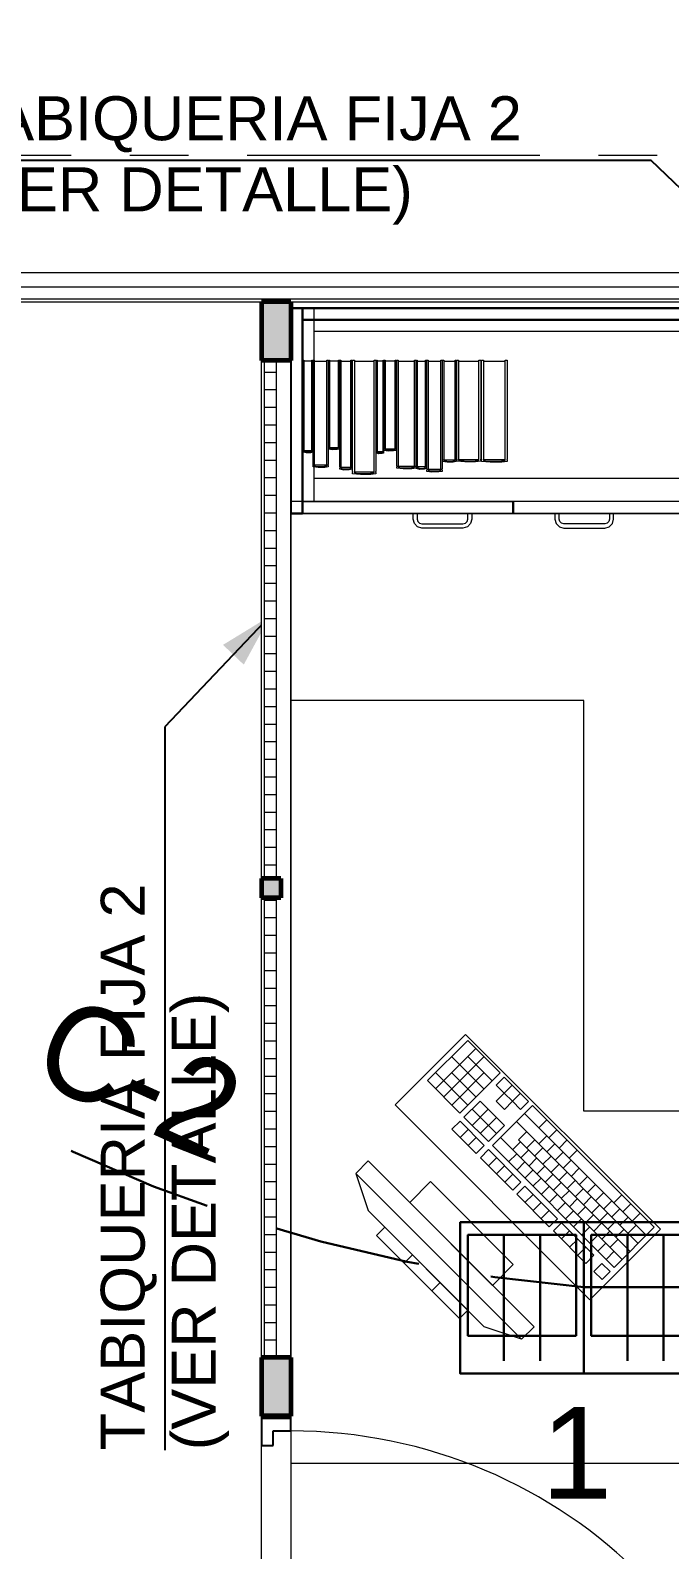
# Model space of a CAD drawing. Header units: inches. Extents: x -19 to 5698, y -728 to 92.
# Drawn here: x 231.276 to 232.367, y 27.573 to 30.162 of the extents above; entities that cross this region are included whole.
import ezdxf

# ---------------------------------------------------------------- set-up
doc = ezdxf.new("R2010")
doc.units = ezdxf.units.IN
doc.header["$MEASUREMENT"] = 0
doc.set_wipeout_variables(frame=1)
for name, pattern in [('CONTINUA', [0]), ('HIDDEN', [0.375, 0.25, -0.125]), ('Hidden Line', [0.195611, 0.141111, -0.0545]), ('Punto & Raya', [0.65, 0.5, -0.075, 0, -0.075]), ('Wipeout_Contour', [1, 0, -1])]:
    doc.linetypes.add(name, pattern=pattern)
doc.layers.get('0').update_dxf_attribs({"color": 61})
for name, color, linetype, lineweight in [('00 conduct tomacorr', 120, 'HIDDEN', 30), ('00 IE CKTO ILUMINACION', 3, 'Continuous', 50), ('00 IE LUZ EMERGENCIA', 253, 'Continuous', 0)]:
    doc.layers.add(name, color=color, linetype=linetype, lineweight=lineweight)
for name, color, linetype in [('02 _ ARQ _ ALB _ Ejes Generales', 251, 'Continuous'), ('02 _ ARQ _ ALB _ Muros Interiores', 7, 'Continuous'), ('02 _ ARQ _ ZON _ Espacio.3D', 7, 'Continuous'), ('08 _ STR _ EXT _ 09 Vigas', 251, 'Continuous'), ('Acabado - Muros', 7, 'Continuous'), ('Interior - Mobiliario', 7, 'Continuous'), ('Notas - Etiquetas', 7, 'Continuous')]:
    doc.layers.add(name, color=color, linetype=linetype)
doc.styles.add('Annotative', font='arial.ttf')
doc.styles.add('Estilo_Generado_4', font='swisse.ttf')
doc.dimstyles.new('Estilo_Generado__8', dxfattribs={"dimtxt": 0.18, "dimasz": 0.0912, "dimexe": 0.18, "dimexo": 0.0625, "dimgap": 0, "dimtad": 0, "dimtih": 1, "dimtoh": 1, "dimdec": 4, "dimzin": 0, "dimdsep": 46, "dimcen": 0.09, "dimadec": 0, "dimazin": 0, "dimtfac": 1, "dimtdec": 4, "dimtmove": 0, "dimatfit": 3, "dimldrblk": 'ARROWHEAD_5', "dimfxl": 1, "dimtolj": 1, "dimtzin": 0, "dimarcsym": 0})
pattern_1 = [(0, (185.000038, 1e-08), (0, 0.030000001), [])]

# ---------------------------------------------------------------- blocks, each defined once
blk = doc.blocks.new('ARROWHEAD_5')
at = {"linetype": 'Continuous', "lineweight": 0}
blk.add_hatch(color=0, dxfattribs=at).paths.add_polyline_path([(-1, 0.2679), (0, 0), (-1, -0.2679)])
at = {"color": 0, "linetype": 'Continuous', "lineweight": 0}
blk.add_line((0, 0), (-1, 0), dxfattribs=at)
blk = doc.blocks.new('CAJA POP UP 6 MODULOS')
at = {"layer": '00 conduct tomacorr', "linetype": 'Continuous'}
for p, q in [((-0.095, -0.165), (-0.095, -0.0151)), ((-0.052, -0.165), (-0.052, -0.0151)), ((0.052, -0.165), (0.052, -0.0151)), ((0.095, -0.165), (0.095, -0.0151)), ((0, -0.165), (0, -0.18))]:
    blk.add_line(p, q, dxfattribs=at)
for points in [[(-0.147, 0), (0.147, 0), (0.147, -0.18), (-0.147, -0.18)], [(0, 0), (0.147, 0), (0.147, -0.18), (0, -0.18)]]:
    blk.add_lwpolyline(points, close=True, dxfattribs=at)
for points in [[(-0.138, -0.045), (-0.009, -0.045), (-0.009, -0.165), (-0.138, -0.165), (-0.138, -0.045)], [(0.009, -0.045), (0.138, -0.045), (0.138, -0.165), (0.009, -0.165), (0.009, -0.045)]]:
    blk.add_lwpolyline(points, dxfattribs=at)
at = {"color": 1, "insert": (-0.1807, -0.168), "char_height": 0.05, "attachment_point": 1, "rotation": 180}
blk.add_mtext_dynamic_manual_height_columns('{\\fVerdana|b0|i0|c0|p34;2T}', width=0.000481, gutter_width=0.1561, heights=[0], dxfattribs=at)

msp = doc.modelspace()

# ---------------------------------------------------------------- linework, layer by layer
at = {"layer": '00 conduct tomacorr'}
msp.add_line((232.2222, 28.02, -0.0002), (235.8849, 28.02, -0.0002), dxfattribs=at)
at = {"layer": '02 _ ARQ _ ALB _ Ejes Generales', "color": 251, "linetype": 'Punto & Raya', "lineweight": 13, "true_color": 0x636466}
msp.add_line((190.8454, 29.95), (239.57, 29.95), dxfattribs=at)
at = {"layer": '02 _ ARQ _ ALB _ Muros Interiores', "color": 7, "linetype": 'Continuous', "lineweight": 80}
msp.add_line((231.67, 27.8), (231.72, 27.8), dxfattribs=at)
msp.add_line((231.67, 27.8), (231.72, 27.8), dxfattribs=at)
msp.add_line((231.67, 27.8), (231.72, 27.8), dxfattribs=at)
at = {"layer": '02 _ ARQ _ ALB _ Muros Interiores', "color": 165, "linetype": 'Continuous', "lineweight": 25}
for p, q in [((231.72, 27.8), (231.67, 27.8)), ((231.67, 27.8), (231.67, 27.75)), ((231.72, 27.775), (231.72, 27.8)), ((231.69, 27.75), (231.69, 27.775)), ((231.69, 27.775), (231.72, 27.775)), ((231.67, 27.75), (231.69, 27.75))]:
    msp.add_line(p, q, dxfattribs=at)
at = {"layer": '02 _ ARQ _ ALB _ Muros Interiores', "color": 165, "linetype": 'Continuous', "lineweight": 15}
msp.add_arc((231.72, 26.925), 0.85, 0.0012, 90.0012, dxfattribs=at)
at = {"layer": '02 _ ARQ _ ZON _ Espacio.3D', "color": 254, "linetype": 'Continuous', "lineweight": 0, "flags": 128}
for points in [[(229.07, 31), (229.57, 31), (229.57, 29.7499), (235.57, 29.75), (235.57, 30.2), (236.07, 30.2), (236.07, 30.7), (236.42, 30.7), (236.42, 31.8991), (237.7701, 31.8991), (237.7701, 32.9963), (236.4201, 32.9963), (236.4201, 39), (236.07, 39), (236.07, 39.4), (235.67, 39.4), (235.67, 39.7505), (229.57, 39.7505), (229.57, 39), (229.07, 39)], [(205.07, 17.4), (229.57, 17.4), (229.57, 16.25), (230.77, 16.25), (230.77, 15.5372), (232.42, 15.5372), (232.42, 15.1499), (233.32, 15.1499), (233.3204, 17.1), (232.82, 17.1), (232.82, 19.05), (230.67, 19.05), (230.67, 20.35), (231.67, 20.35), (231.67, 22.25), (231.17, 22.25), (231.17, 22.7), (231.67, 22.7), (231.67, 24.4), (231.17, 24.4), (231.17, 24.85), (231.67, 24.85), (231.67, 29.7), (208.07, 29.7)]]:
    msp.add_lwpolyline(points, dxfattribs=at)
msp.add_lwpolyline([(236.42, 27), (236.42, 29.7), (231.72, 29.7), (231.72, 26.9), (236.07, 26.9), (236.07, 27)], close=True, dxfattribs=at)
at = {"layer": 'Acabado - Muros', "color": 7, "linetype": 'Continuous', "lineweight": 60}
msp.add_line((231.72, 27.8), (231.67, 27.8), dxfattribs=at)
at = {"layer": 'Interior - Mobiliario', "color": 175, "linetype": 'Continuous', "lineweight": 13}
for p, q in [((231.74, 29.6692), (233.2, 29.6692)), ((231.74, 29.3592), (231.74, 29.6692)), ((233.18, 29.6492), (231.76, 29.6492)), ((231.76, 29.3992), (231.76, 29.6492)), ((231.7558, 29.4451), (231.7558, 29.6005)), ((231.7558, 29.6005), (231.7571, 29.6005)), ((231.7571, 29.6005), (231.7571, 29.4469)), ((231.7581, 29.4225), (231.7581, 29.6005)), ((231.7581, 29.6005), (231.7602, 29.6005)), ((231.7602, 29.6005), (231.7602, 29.4204)), ((231.7602, 29.5987), (231.7817, 29.5987)), ((231.7817, 29.4204), (231.7817, 29.6005)), ((231.7817, 29.6005), (231.7838, 29.6005)), ((231.7838, 29.6005), (231.7838, 29.4225)), ((231.7848, 29.4519), (231.7848, 29.6005)), ((231.7848, 29.6005), (231.7862, 29.6005)), ((231.7862, 29.6005), (231.7862, 29.4501)), ((231.7862, 29.599), (231.8015, 29.599)), ((231.8015, 29.4501), (231.8015, 29.6005)), ((231.8015, 29.6005), (231.803, 29.6005)), ((231.803, 29.6005), (231.803, 29.4519)), ((231.804, 29.4184), (231.804, 29.6005)), ((231.804, 29.6005), (231.8056, 29.6005)), ((231.8056, 29.6005), (231.8056, 29.4162)), ((231.8056, 29.5987), (231.8228, 29.5987)), ((231.8228, 29.4162), (231.8228, 29.6005)), ((231.8228, 29.6005), (231.8244, 29.6005)), ((231.8244, 29.6005), (231.8244, 29.4184)), ((231.8254, 29.4108), (231.8254, 29.6005)), ((231.8254, 29.6005), (231.8286, 29.6005)), ((231.8286, 29.6005), (231.8286, 29.4085)), ((231.8286, 29.5986), (231.8623, 29.5986)), ((231.8623, 29.4085), (231.8623, 29.6005)), ((231.8623, 29.6005), (231.8655, 29.6005)), ((231.8655, 29.6005), (231.8655, 29.4108)), ((231.8665, 29.4454), (231.8665, 29.6005)), ((231.8665, 29.6005), (231.8674, 29.6005)), ((231.8674, 29.6005), (231.8674, 29.4435)), ((231.8674, 29.599), (231.8776, 29.599)), ((231.8776, 29.4435), (231.8776, 29.6005)), ((231.8776, 29.6005), (231.8785, 29.6005)), ((231.8785, 29.6005), (231.8785, 29.4454)), ((231.8795, 29.4498), (231.8795, 29.6005)), ((231.8795, 29.6005), (231.8812, 29.6005)), ((231.8812, 29.6005), (231.8812, 29.448)), ((231.8812, 29.599), (231.8983, 29.599)), ((231.8983, 29.448), (231.8983, 29.6005)), ((231.8983, 29.6005), (231.8999, 29.6005)), ((231.8999, 29.6005), (231.8999, 29.4498)), ((231.9009, 29.4202), (231.9009, 29.6005)), ((231.9009, 29.6005), (231.9035, 29.6005)), ((231.9035, 29.6005), (231.9035, 29.418)), ((231.9035, 29.5987), (231.9311, 29.5987)), ((231.9311, 29.418), (231.9311, 29.6005)), ((231.9311, 29.6005), (231.9337, 29.6005)), ((231.9337, 29.6005), (231.9337, 29.4202)), ((231.9347, 29.4194), (231.9347, 29.6005)), ((231.9347, 29.6005), (231.936, 29.6005)), ((231.936, 29.6005), (231.936, 29.4172)), ((231.936, 29.5987), (231.9501, 29.5987)), ((231.9501, 29.4172), (231.9501, 29.6005)), ((231.9501, 29.6005), (231.9515, 29.6005)), ((231.9515, 29.6005), (231.9515, 29.4194)), ((231.9525, 29.415), (231.9525, 29.6005)), ((231.9525, 29.6005), (231.9545, 29.6005)), ((231.9545, 29.6005), (231.9545, 29.4127)), ((231.9545, 29.5986), (231.9761, 29.5986)), ((231.9761, 29.4127), (231.9761, 29.6005)), ((231.9761, 29.6005), (231.9782, 29.6005)), ((231.9782, 29.6005), (231.9782, 29.415)), ((231.9792, 29.4311), (231.9792, 29.6005)), ((231.9792, 29.6005), (231.9811, 29.6005)), ((231.9811, 29.6005), (231.9811, 29.4291)), ((231.9811, 29.5988), (232.0005, 29.5988)), ((232.0005, 29.4291), (232.0005, 29.6005)), ((232.0005, 29.6005), (232.0023, 29.6005)), ((232.0023, 29.6005), (232.0023, 29.4311)), ((232.0033, 29.4317), (232.0033, 29.6005)), ((232.0033, 29.6005), (232.0066, 29.6005)), ((232.0066, 29.6005), (232.0066, 29.4296)), ((232.0066, 29.5988), (232.0412, 29.5988)), ((232.0412, 29.4296), (232.0412, 29.6005)), ((232.0412, 29.6005), (232.0445, 29.6005)), ((232.0445, 29.6005), (232.0445, 29.4317)), ((232.0455, 29.4314), (232.0455, 29.6005)), ((232.0455, 29.6005), (232.049, 29.6005)), ((232.049, 29.6005), (232.049, 29.4293)), ((232.049, 29.5988), (232.0861, 29.5988)), ((232.0861, 29.4293), (232.0861, 29.6005)), ((232.0861, 29.6005), (232.0896, 29.6005)), ((232.0896, 29.6005), (232.0896, 29.4314)), ((231.757, 29.4466), (231.7569, 29.4464)), ((231.7569, 29.4464), (231.7569, 29.4462)), ((231.7569, 29.4462), (231.7569, 29.4459)), ((231.7569, 29.4459), (231.7569, 29.4457)), ((231.7571, 29.4469), (231.757, 29.4468)), ((231.757, 29.4468), (231.757, 29.4466)), ((231.7849, 29.4518), (231.7848, 29.4519)), ((231.7848, 29.4502), (231.7849, 29.4504)), ((231.7848, 29.4486), (231.7848, 29.4502)), ((231.7909, 29.4476), (231.7848, 29.4486)), ((231.785, 29.4516), (231.7849, 29.4518)), ((231.7849, 29.4504), (231.785, 29.4506)), ((231.785, 29.4514), (231.785, 29.4516)), ((231.7851, 29.4512), (231.785, 29.4514)), ((231.785, 29.4506), (231.7851, 29.4508)), ((231.7851, 29.451), (231.7851, 29.4512)), ((231.7851, 29.4508), (231.7851, 29.451)), ((231.8015, 29.4509), (231.7862, 29.4509)), ((231.7862, 29.4501), (231.7876, 29.4497)), ((231.7876, 29.4497), (231.7932, 29.449)), ((231.799, 29.4478), (231.7909, 29.4476)), ((231.7932, 29.449), (231.7988, 29.4494)), ((231.7988, 29.4494), (231.8015, 29.4501)), ((231.803, 29.4486), (231.799, 29.4478)), ((231.8028, 29.4516), (231.8027, 29.4514)), ((231.8027, 29.4514), (231.8027, 29.4512)), ((231.8027, 29.4512), (231.8027, 29.4509)), ((231.8027, 29.4509), (231.8027, 29.4507)), ((231.8027, 29.4507), (231.8028, 29.4505)), ((231.8029, 29.4518), (231.8028, 29.4516)), ((231.8028, 29.4505), (231.8029, 29.4503)), ((231.803, 29.4519), (231.8029, 29.4518)), ((231.8029, 29.4503), (231.803, 29.4502)), ((231.803, 29.4502), (231.803, 29.4486)), ((231.8796, 29.4497), (231.8795, 29.4498)), ((231.8795, 29.4481), (231.8796, 29.4482)), ((231.8795, 29.4464), (231.8795, 29.4481)), ((231.8863, 29.4454), (231.8795, 29.4464)), ((231.8797, 29.4495), (231.8796, 29.4497)), ((231.8796, 29.4482), (231.8797, 29.4484)), ((231.8798, 29.4493), (231.8797, 29.4495)), ((231.8797, 29.4484), (231.8798, 29.4486)), ((231.8799, 29.4491), (231.8798, 29.4493)), ((231.8798, 29.4486), (231.8799, 29.4489)), ((231.8799, 29.4489), (231.8799, 29.4491)), ((231.8983, 29.4487), (231.8812, 29.4487)), ((231.8812, 29.448), (231.8827, 29.4475)), ((231.8827, 29.4475), (231.8889, 29.4469)), ((231.8889, 29.4469), (231.8952, 29.4473)), ((231.8952, 29.4473), (231.8983, 29.448)), ((231.8999, 29.4464), (231.8954, 29.4456)), ((231.8997, 29.4495), (231.8996, 29.4493)), ((231.8996, 29.4493), (231.8996, 29.449)), ((231.8996, 29.449), (231.8996, 29.4488)), ((231.8996, 29.4488), (231.8996, 29.4486)), ((231.8996, 29.4486), (231.8997, 29.4484)), ((231.8998, 29.4497), (231.8997, 29.4495)), ((231.8997, 29.4484), (231.8998, 29.4482)), ((231.8999, 29.4498), (231.8998, 29.4497)), ((231.8998, 29.4482), (231.8999, 29.4481)), ((231.8999, 29.4481), (231.8999, 29.4464)), ((231.7534, 29.4443), (231.7558, 29.4451)), ((231.7571, 29.4435), (231.7536, 29.4426)), ((231.7569, 29.4457), (231.757, 29.4455)), ((231.757, 29.4455), (231.7571, 29.4453)), ((231.7571, 29.4453), (231.7571, 29.4452)), ((231.7571, 29.4452), (231.7571, 29.4435)), ((231.7582, 29.4224), (231.7581, 29.4225)), ((231.7581, 29.4205), (231.7583, 29.4207)), ((231.7581, 29.4186), (231.7581, 29.4205)), ((231.7584, 29.4222), (231.7582, 29.4224)), ((231.7583, 29.4207), (231.7584, 29.4209)), ((231.7585, 29.422), (231.7584, 29.4222)), ((231.7584, 29.4209), (231.7585, 29.4212)), ((231.7586, 29.4217), (231.7585, 29.422)), ((231.7585, 29.4212), (231.7586, 29.4214)), ((231.7586, 29.4214), (231.7586, 29.4217)), ((231.7817, 29.4213), (231.7602, 29.4213)), ((231.7602, 29.4204), (231.7621, 29.4198)), ((231.7621, 29.4198), (231.77, 29.4191)), ((231.7779, 29.4195), (231.7817, 29.4204)), ((231.7835, 29.4222), (231.7834, 29.4219)), ((231.7834, 29.4219), (231.7834, 29.4216)), ((231.7834, 29.4216), (231.7834, 29.4214)), ((231.7834, 29.4214), (231.7834, 29.4211)), ((231.7834, 29.4211), (231.7835, 29.4209)), ((231.7836, 29.4224), (231.7835, 29.4222)), ((231.7835, 29.4209), (231.7837, 29.4206)), ((231.7838, 29.4225), (231.7836, 29.4224)), ((231.7837, 29.4206), (231.7838, 29.4205)), ((231.7838, 29.4205), (231.7838, 29.4186)), ((231.8665, 29.4453), (231.8665, 29.4454)), ((231.8666, 29.4451), (231.8665, 29.4453)), ((231.8665, 29.4438), (231.8666, 29.444)), ((231.8665, 29.4436), (231.8665, 29.4438)), ((231.8665, 29.4419), (231.8665, 29.4436)), ((231.8705, 29.4408), (231.8665, 29.4419)), ((231.8667, 29.4449), (231.8666, 29.4451)), ((231.8666, 29.444), (231.8667, 29.4442)), ((231.8667, 29.4447), (231.8667, 29.4449)), ((231.8667, 29.4444), (231.8667, 29.4447)), ((231.8667, 29.4442), (231.8667, 29.4444)), ((231.8776, 29.4443), (231.8674, 29.4443)), ((231.8674, 29.4435), (231.8684, 29.443)), ((231.8684, 29.443), (231.8721, 29.4424)), ((231.8759, 29.441), (231.8705, 29.4408)), ((231.8721, 29.4424), (231.8758, 29.4428)), ((231.8758, 29.4428), (231.8776, 29.4435)), ((231.8785, 29.4419), (231.8759, 29.441)), ((231.8784, 29.4451), (231.8783, 29.4448)), ((231.8783, 29.4448), (231.8783, 29.4446)), ((231.8783, 29.4446), (231.8783, 29.4444)), ((231.8783, 29.4444), (231.8784, 29.4441)), ((231.8785, 29.4453), (231.8784, 29.4451)), ((231.8784, 29.4441), (231.8784, 29.4439)), ((231.8784, 29.4439), (231.8785, 29.4437)), ((231.8785, 29.4454), (231.8785, 29.4453)), ((231.8785, 29.4437), (231.8785, 29.4436)), ((231.8785, 29.4436), (231.8785, 29.4419)), ((231.8954, 29.4456), (231.8863, 29.4454)), ((231.901, 29.4201), (231.9009, 29.4202)), ((231.9012, 29.4199), (231.901, 29.4201)), ((231.9014, 29.4197), (231.9012, 29.4199)), ((231.9333, 29.4199), (231.9332, 29.4196)), ((231.9335, 29.4201), (231.9333, 29.4199)), ((231.9337, 29.4202), (231.9335, 29.4201)), ((231.9793, 29.431), (231.9792, 29.4311)), ((231.9792, 29.4292), (231.9793, 29.4294)), ((231.9792, 29.4273), (231.9792, 29.4292)), ((231.9869, 29.4262), (231.9792, 29.4273)), ((231.9794, 29.4308), (231.9793, 29.431)), ((231.9793, 29.4294), (231.9795, 29.4296)), ((231.9795, 29.4306), (231.9794, 29.4308)), ((231.9796, 29.4303), (231.9795, 29.4306)), ((231.9795, 29.4298), (231.9796, 29.4301)), ((231.9795, 29.4296), (231.9795, 29.4298)), ((231.9796, 29.4301), (231.9796, 29.4303)), ((232.0005, 29.4299), (231.9811, 29.4299)), ((231.9811, 29.4291), (231.9828, 29.4286)), ((231.9828, 29.4286), (231.9899, 29.4278)), ((231.9972, 29.4264), (231.9869, 29.4262)), ((231.9899, 29.4278), (231.997, 29.4283)), ((231.997, 29.4283), (232.0005, 29.4291)), ((232.0023, 29.4273), (231.9972, 29.4264)), ((232.002, 29.4305), (232.0019, 29.4303)), ((232.0019, 29.4303), (232.0019, 29.43)), ((232.0019, 29.43), (232.002, 29.4298)), ((232.0022, 29.431), (232.002, 29.4308)), ((232.002, 29.4308), (232.002, 29.4305)), ((232.002, 29.4298), (232.0021, 29.4295)), ((232.0021, 29.4295), (232.0022, 29.4293)), ((232.0023, 29.4311), (232.0022, 29.431)), ((232.0022, 29.4293), (232.0023, 29.4292)), ((232.0023, 29.4292), (232.0023, 29.4273)), ((232.0035, 29.4316), (232.0033, 29.4317)), ((232.0033, 29.4298), (232.0035, 29.4299)), ((232.0033, 29.4279), (232.0033, 29.4298)), ((232.017, 29.4268), (232.0033, 29.4279)), ((232.0037, 29.4314), (232.0035, 29.4316)), ((232.0035, 29.4299), (232.0038, 29.4302)), ((232.0039, 29.4312), (232.0037, 29.4314)), ((232.0038, 29.4302), (232.0039, 29.4304)), ((232.004, 29.4309), (232.0039, 29.4312)), ((232.0039, 29.4304), (232.004, 29.4307)), ((232.004, 29.4307), (232.004, 29.4309)), ((232.0412, 29.4305), (232.0066, 29.4305)), ((232.0066, 29.4296), (232.0097, 29.4291)), ((232.0097, 29.4291), (232.0223, 29.4284)), ((232.0354, 29.427), (232.017, 29.4268)), ((232.0223, 29.4284), (232.035, 29.4289)), ((232.035, 29.4289), (232.0412, 29.4296)), ((232.0445, 29.4279), (232.0354, 29.427)), ((232.044, 29.4313), (232.0438, 29.4311)), ((232.0438, 29.4311), (232.0438, 29.4309)), ((232.0438, 29.4309), (232.0438, 29.4306)), ((232.0438, 29.4306), (232.0439, 29.4303)), ((232.0439, 29.4303), (232.044, 29.4301)), ((232.0442, 29.4316), (232.044, 29.4313)), ((232.044, 29.4301), (232.0443, 29.4299)), ((232.0445, 29.4317), (232.0442, 29.4316)), ((232.0443, 29.4299), (232.0445, 29.4298)), ((232.0445, 29.4298), (232.0445, 29.4279)), ((232.0456, 29.4313), (232.0455, 29.4314)), ((232.0455, 29.4295), (232.0457, 29.4296)), ((232.0455, 29.4276), (232.0455, 29.4295)), ((232.0602, 29.4264), (232.0455, 29.4276)), ((232.0459, 29.4311), (232.0456, 29.4313)), ((232.0457, 29.4296), (232.0459, 29.4298)), ((232.0461, 29.4308), (232.0459, 29.4311)), ((232.0459, 29.4298), (232.0461, 29.4301)), ((232.0462, 29.4306), (232.0461, 29.4308)), ((232.0461, 29.4301), (232.0462, 29.4303)), ((232.0462, 29.4303), (232.0462, 29.4306)), ((232.0861, 29.4302), (232.049, 29.4302)), ((232.049, 29.4293), (232.0523, 29.4288)), ((232.0523, 29.4288), (232.0659, 29.4281)), ((232.08, 29.4266), (232.0602, 29.4264)), ((232.0659, 29.4281), (232.0795, 29.4285)), ((232.0795, 29.4285), (232.0861, 29.4293)), ((232.0896, 29.4276), (232.08, 29.4266)), ((232.089, 29.4308), (232.0889, 29.4305)), ((232.0889, 29.4305), (232.0889, 29.4303)), ((232.0889, 29.4303), (232.089, 29.43)), ((232.0892, 29.431), (232.089, 29.4308)), ((232.089, 29.43), (232.0892, 29.4298)), ((232.0894, 29.4312), (232.0892, 29.431)), ((232.0892, 29.4298), (232.0895, 29.4296)), ((232.0896, 29.4314), (232.0894, 29.4312)), ((232.0895, 29.4296), (232.0896, 29.4295)), ((232.0896, 29.4295), (232.0896, 29.4276)), ((231.7667, 29.4173), (231.7581, 29.4186)), ((231.76, 29.3592), (231.76, 29.3992)), ((231.76, 29.3992), (233.18, 29.3992)), ((231.7782, 29.4176), (231.7667, 29.4173)), ((231.77, 29.4191), (231.7779, 29.4195)), ((231.7838, 29.4186), (231.7782, 29.4176)), ((231.8041, 29.4183), (231.804, 29.4184)), ((231.804, 29.4163), (231.8041, 29.4165)), ((231.804, 29.4143), (231.804, 29.4163)), ((231.8108, 29.413), (231.804, 29.4143)), ((231.8042, 29.418), (231.8041, 29.4183)), ((231.8041, 29.4165), (231.8042, 29.4167)), ((231.8043, 29.4178), (231.8042, 29.418)), ((231.8042, 29.4167), (231.8043, 29.417)), ((231.8043, 29.4175), (231.8043, 29.4178)), ((231.8043, 29.4172), (231.8043, 29.4175)), ((231.8043, 29.417), (231.8043, 29.4172)), ((231.8228, 29.4171), (231.8056, 29.4171)), ((231.8056, 29.4162), (231.8072, 29.4156)), ((231.8072, 29.4156), (231.8134, 29.4148)), ((231.8199, 29.4133), (231.8108, 29.413)), ((231.8134, 29.4148), (231.8197, 29.4153)), ((231.8197, 29.4153), (231.8228, 29.4162)), ((231.8244, 29.4143), (231.8199, 29.4133)), ((231.8242, 29.418), (231.8241, 29.4177)), ((231.8241, 29.4177), (231.8241, 29.4175)), ((231.8241, 29.4175), (231.8241, 29.4172)), ((231.8241, 29.4172), (231.8241, 29.4169)), ((231.8241, 29.4169), (231.8242, 29.4167)), ((231.8243, 29.4182), (231.8242, 29.418)), ((231.8242, 29.4167), (231.8244, 29.4164)), ((231.8244, 29.4184), (231.8243, 29.4182)), ((231.8244, 29.4164), (231.8244, 29.4163)), ((231.8244, 29.4163), (231.8244, 29.4143)), ((231.8256, 29.4107), (231.8254, 29.4108)), ((231.8254, 29.4086), (231.8256, 29.4088)), ((231.8254, 29.4065), (231.8254, 29.4086)), ((231.8388, 29.4052), (231.8254, 29.4065)), ((231.8258, 29.4104), (231.8256, 29.4107)), ((231.8256, 29.4088), (231.8259, 29.409)), ((231.826, 29.4102), (231.8258, 29.4104)), ((231.8259, 29.409), (231.826, 29.4093)), ((231.8261, 29.4099), (231.826, 29.4102)), ((231.826, 29.4093), (231.8261, 29.4096)), ((231.8261, 29.4096), (231.8261, 29.4099)), ((231.8623, 29.4094), (231.8286, 29.4094)), ((231.8286, 29.4085), (231.8317, 29.4079)), ((231.8317, 29.4079), (231.844, 29.4071)), ((231.8567, 29.4055), (231.8388, 29.4052)), ((231.844, 29.4071), (231.8563, 29.4076)), ((231.8563, 29.4076), (231.8623, 29.4085)), ((231.8655, 29.4065), (231.8567, 29.4055)), ((231.8649, 29.4101), (231.8648, 29.4098)), ((231.8648, 29.4098), (231.8648, 29.4095)), ((231.8648, 29.4095), (231.8649, 29.4093)), ((231.865, 29.4104), (231.8649, 29.4101)), ((231.8649, 29.4093), (231.8651, 29.409)), ((231.8653, 29.4106), (231.865, 29.4104)), ((231.8651, 29.409), (231.8653, 29.4087)), ((231.8655, 29.4108), (231.8653, 29.4106)), ((231.8653, 29.4087), (231.8655, 29.4086)), ((231.8655, 29.4086), (231.8655, 29.4065)), ((231.9009, 29.4182), (231.9011, 29.4184)), ((231.9009, 29.4162), (231.9009, 29.4182)), ((231.9118, 29.415), (231.9009, 29.4162)), ((231.9011, 29.4184), (231.9013, 29.4186)), ((231.9013, 29.4186), (231.9014, 29.4188)), ((231.9014, 29.4194), (231.9014, 29.4197)), ((231.9014, 29.4191), (231.9014, 29.4194)), ((231.9014, 29.4188), (231.9014, 29.4191)), ((231.9311, 29.419), (231.9035, 29.419)), ((231.9035, 29.418), (231.906, 29.4175)), ((231.906, 29.4175), (231.9161, 29.4167)), ((231.9265, 29.4152), (231.9118, 29.415)), ((231.9161, 29.4167), (231.9262, 29.4172)), ((231.9262, 29.4172), (231.9311, 29.418)), ((231.9337, 29.4162), (231.9265, 29.4152)), ((231.9332, 29.4196), (231.9332, 29.4193)), ((231.9332, 29.4193), (231.9332, 29.4191)), ((231.9332, 29.4191), (231.9332, 29.4188)), ((231.9332, 29.4188), (231.9334, 29.4185)), ((231.9334, 29.4185), (231.9336, 29.4183)), ((231.9336, 29.4183), (231.9337, 29.4182)), ((231.9337, 29.4182), (231.9337, 29.4162)), ((231.9348, 29.4193), (231.9347, 29.4194)), ((231.9347, 29.4174), (231.9348, 29.4175)), ((231.9347, 29.4154), (231.9347, 29.4174)), ((231.9403, 29.4141), (231.9347, 29.4154)), ((231.9349, 29.4191), (231.9348, 29.4193)), ((231.9348, 29.4175), (231.9349, 29.4178)), ((231.9349, 29.4189), (231.9349, 29.4191)), ((231.935, 29.4186), (231.9349, 29.4189)), ((231.9349, 29.418), (231.935, 29.4183)), ((231.9349, 29.4178), (231.9349, 29.418)), ((231.935, 29.4183), (231.935, 29.4186)), ((231.9501, 29.4182), (231.936, 29.4182)), ((231.936, 29.4172), (231.9373, 29.4167)), ((231.9373, 29.4167), (231.9425, 29.4159)), ((231.9478, 29.4144), (231.9403, 29.4141)), ((231.9425, 29.4159), (231.9476, 29.4164)), ((231.9476, 29.4164), (231.9501, 29.4172)), ((231.9515, 29.4154), (231.9478, 29.4144)), ((231.9513, 29.4191), (231.9512, 29.4188)), ((231.9512, 29.4188), (231.9512, 29.4185)), ((231.9512, 29.4185), (231.9512, 29.4183)), ((231.9512, 29.4183), (231.9512, 29.418)), ((231.9512, 29.418), (231.9513, 29.4177)), ((231.9514, 29.4193), (231.9513, 29.4191)), ((231.9513, 29.4177), (231.9514, 29.4175)), ((231.9515, 29.4194), (231.9514, 29.4193)), ((231.9514, 29.4175), (231.9515, 29.4174)), ((231.9515, 29.4174), (231.9515, 29.4154)), ((231.9526, 29.4149), (231.9525, 29.415)), ((231.9525, 29.4129), (231.9526, 29.4131)), ((231.9525, 29.4108), (231.9525, 29.4129)), ((231.961, 29.4096), (231.9525, 29.4108)), ((231.9527, 29.4147), (231.9526, 29.4149)), ((231.9526, 29.4131), (231.9527, 29.4133)), ((231.9528, 29.4144), (231.9527, 29.4147)), ((231.9527, 29.4133), (231.9528, 29.4136)), ((231.9529, 29.4141), (231.9528, 29.4144)), ((231.9528, 29.4136), (231.9529, 29.4138)), ((231.9529, 29.4138), (231.9529, 29.4141)), ((231.9761, 29.4137), (231.9545, 29.4137)), ((231.9545, 29.4127), (231.9565, 29.4122)), ((231.9565, 29.4122), (231.9644, 29.4114)), ((231.9726, 29.4098), (231.961, 29.4096)), ((231.9644, 29.4114), (231.9723, 29.4119)), ((231.9723, 29.4119), (231.9761, 29.4127)), ((231.9782, 29.4108), (231.9726, 29.4098)), ((231.9779, 29.4146), (231.9778, 29.4143)), ((231.9778, 29.4143), (231.9778, 29.4141)), ((231.9778, 29.4141), (231.9778, 29.4138)), ((231.9778, 29.4138), (231.9778, 29.4135)), ((231.9778, 29.4135), (231.9779, 29.4132)), ((231.9781, 29.4148), (231.9779, 29.4146)), ((231.9779, 29.4132), (231.9781, 29.413)), ((231.9782, 29.415), (231.9781, 29.4148)), ((231.9781, 29.413), (231.9782, 29.4129)), ((231.9782, 29.4129), (231.9782, 29.4108)), ((233.2, 29.3592), (231.74, 29.3592)), ((233.18, 29.3592), (231.76, 29.3592)), ((232.099, 29.3392), (232.099, 29.3592)), ((232.46, 29.3592), (232.101, 29.3592)), ((232.101, 29.3392), (232.101, 29.3592)), ((231.929, 29.3292), (231.929, 29.3392)), ((231.929, 29.3392), (231.936, 29.3392)), ((231.931, 29.3217), (231.929, 29.3292)), ((231.9365, 29.3162), (231.931, 29.3217)), ((231.936, 29.3392), (231.936, 29.3292)), ((231.936, 29.3292), (231.9371, 29.3252)), ((231.9371, 29.3252), (231.94, 29.3223)), ((231.94, 29.3223), (231.944, 29.3212)), ((231.944, 29.3212), (232.014, 29.3212)), ((232.014, 29.3212), (232.018, 29.3223)), ((232.018, 29.3223), (232.0209, 29.3252)), ((232.0209, 29.3252), (232.022, 29.3292)), ((232.027, 29.3217), (232.0215, 29.3162)), ((232.022, 29.3392), (232.029, 29.3392)), ((232.022, 29.3292), (232.022, 29.3392)), ((232.029, 29.3292), (232.027, 29.3217)), ((232.029, 29.3392), (232.029, 29.3292)), ((232.46, 29.3392), (232.101, 29.3392)), ((232.171, 29.3392), (232.171, 29.3292)), ((232.178, 29.3392), (232.171, 29.3392)), ((232.171, 29.3292), (232.173, 29.3217)), ((232.173, 29.3217), (232.1785, 29.3162)), ((232.178, 29.3292), (232.178, 29.3392)), ((232.1791, 29.3252), (232.178, 29.3292)), ((232.182, 29.3223), (232.1791, 29.3252)), ((232.186, 29.3212), (232.182, 29.3223)), ((232.256, 29.3212), (232.186, 29.3212)), ((232.26, 29.3223), (232.256, 29.3212)), ((232.2629, 29.3252), (232.26, 29.3223)), ((232.264, 29.3292), (232.2629, 29.3252)), ((232.2635, 29.3162), (232.269, 29.3217)), ((232.264, 29.3392), (232.264, 29.3292)), ((232.271, 29.3392), (232.264, 29.3392)), ((232.269, 29.3217), (232.271, 29.3292)), ((232.271, 29.3292), (232.271, 29.3392)), ((231.944, 29.3142), (231.9365, 29.3162)), ((232.014, 29.3142), (231.944, 29.3142)), ((232.0215, 29.3162), (232.014, 29.3142)), ((232.1785, 29.3162), (232.186, 29.3142)), ((232.186, 29.3142), (232.256, 29.3142)), ((232.256, 29.3142), (232.2635, 29.3162)), ((232.022, 28.4407), (231.9534, 28.3721)), ((232.0774, 28.3853), (232.022, 28.4407)), ((232.0358, 28.4268), (231.9673, 28.3582)), ((232.0497, 28.413), (231.9811, 28.3444)), ((232.0499, 28.3578), (231.9946, 28.4132)), ((232.0637, 28.3716), (232.0221, 28.4131)), ((232.0225, 28.3304), (231.9671, 28.3858)), ((232.0362, 28.3441), (231.9947, 28.3857)), ((232.0498, 28.3854), (231.995, 28.3306)), ((232.0088, 28.3167), (232.0774, 28.3853)), ((231.9534, 28.3721), (232.0088, 28.3167)), ((232.0843, 28.3783), (232.0706, 28.3646)), ((232.0706, 28.3646), (232.0844, 28.3508)), ((232.1258, 28.3368), (232.0843, 28.3783)), ((232.0981, 28.3645), (232.0844, 28.3508)), ((232.0432, 28.3372), (232.0157, 28.3098)), ((232.0847, 28.2957), (232.0432, 28.3372)), ((232.0844, 28.3508), (232.0707, 28.3371)), ((232.0707, 28.3371), (232.0846, 28.3232)), ((232.0983, 28.3369), (232.0844, 28.3508)), ((232.0846, 28.3232), (232.0983, 28.3369)), ((232.112, 28.3507), (232.0983, 28.3369)), ((232.0983, 28.3369), (232.1121, 28.3231)), ((232.1121, 28.3231), (232.1258, 28.3368)), ((232.0157, 28.3098), (232.0573, 28.2682)), ((232.071, 28.282), (232.0294, 28.3235)), ((232.057, 28.3234), (232.0296, 28.2959)), ((232.0709, 28.3095), (232.0434, 28.2821)), ((232.1328, 28.3299), (232.0642, 28.2613)), ((232.3268, 28.1085), (232.1191, 28.3162)), ((232.3405, 28.1222), (232.1328, 28.3299)), ((232.0089, 28.3029), (231.9952, 28.2892)), ((231.9952, 28.2892), (232.0367, 28.2477)), ((232.0504, 28.2614), (232.0089, 28.3029)), ((232.0227, 28.2891), (232.009, 28.2754)), ((232.0573, 28.2682), (232.0847, 28.2957)), ((232.3131, 28.0947), (232.1053, 28.3025)), ((232.1226, 28.2851), (232.1089, 28.2714)), ((232.157, 28.3056), (232.1433, 28.2919)), ((232.1743, 28.2883), (232.1606, 28.2746)), ((232.0366, 28.2752), (232.0229, 28.2615)), ((232.0367, 28.2477), (232.0504, 28.2614)), ((232.0573, 28.2545), (232.0436, 28.2407)), ((232.1127, 28.1991), (232.0573, 28.2545)), ((232.0642, 28.2613), (232.2719, 28.0536)), ((232.2856, 28.0673), (232.0779, 28.275)), ((232.1124, 28.268), (232.0987, 28.2543)), ((232.2993, 28.081), (232.1089, 28.2714)), ((232.1365, 28.2713), (232.1228, 28.2576)), ((232.1503, 28.2575), (232.1366, 28.2437)), ((232.1571, 28.2781), (232.1434, 28.2644)), ((232.171, 28.2642), (232.1573, 28.2505)), ((232.1916, 28.271), (232.1779, 28.2573)), ((231.8523, 28.2353), (231.8311, 28.2141)), ((232.1352, 27.9525), (231.8523, 28.2353)), ((232.0436, 28.2407), (232.099, 28.1854)), ((232.0712, 28.2406), (232.0575, 28.2269)), ((232.1056, 28.2473), (232.0919, 28.2336)), ((232.1195, 28.2335), (232.1057, 28.2198)), ((232.1262, 28.2541), (232.1125, 28.2404)), ((232.1401, 28.2403), (232.1264, 28.2266)), ((232.1642, 28.2436), (232.1505, 28.2299)), ((232.178, 28.2298), (232.1643, 28.216)), ((232.1848, 28.2504), (232.1711, 28.2367)), ((232.1987, 28.2365), (232.185, 28.2228)), ((232.2089, 28.2537), (232.1952, 28.24)), ((231.8311, 28.2141), (232.114, 27.9313)), ((231.8311, 28.2141), (231.8523, 28.1505)), ((232.085, 28.2268), (232.0713, 28.213)), ((232.0989, 28.2129), (232.0852, 28.1992)), ((232.1333, 28.2196), (232.1196, 28.2059)), ((232.1472, 28.2058), (232.1334, 28.1921)), ((232.1539, 28.2264), (232.1402, 28.2127)), ((232.1678, 28.2126), (232.1541, 28.1989)), ((232.1919, 28.2159), (232.1782, 28.2022)), ((232.2125, 28.2227), (232.1988, 28.209)), ((232.2264, 28.2088), (232.2127, 28.1951)), ((231.9584, 28.2), (231.923, 28.1646)), ((232.0998, 28.0586), (231.9584, 28.2)), ((232.099, 28.1854), (232.1127, 28.1991)), ((232.1197, 28.1921), (232.1059, 28.1784)), ((232.1059, 28.1784), (232.1613, 28.123)), ((232.175, 28.1368), (232.1197, 28.1921)), ((232.1335, 28.1783), (232.1198, 28.1646)), ((232.161, 28.1919), (232.1473, 28.1782)), ((232.1748, 28.1781), (232.1611, 28.1644)), ((232.1816, 28.1987), (232.1679, 28.185)), ((232.1955, 28.1849), (232.1818, 28.1712)), ((232.2057, 28.2021), (232.192, 28.1883)), ((232.2196, 28.1882), (232.2059, 28.1745)), ((232.2402, 28.195), (232.2265, 28.1813)), ((232.2541, 28.1812), (232.2404, 28.1674)), ((232.2851, 28.1776), (232.2714, 28.1638)), ((231.923, 28.1646), (232.0645, 28.0232)), ((232.1474, 28.1644), (232.1336, 28.1507)), ((232.1887, 28.1642), (232.175, 28.1505)), ((232.2093, 28.171), (232.1956, 28.1573)), ((232.2232, 28.1572), (232.2095, 28.1435)), ((232.2334, 28.1744), (232.2197, 28.1607)), ((232.2473, 28.1605), (232.2336, 28.1468)), ((232.2679, 28.1673), (232.2542, 28.1536)), ((232.2818, 28.1535), (232.268, 28.1397)), ((232.3007, 28.162), (232.287, 28.1483)), ((232.0503, 27.9525), (231.8523, 28.1505)), ((232.1612, 28.1506), (232.1475, 28.1369)), ((232.1613, 28.123), (232.175, 28.1368)), ((232.182, 28.1298), (232.1683, 28.1161)), ((232.2374, 28.0744), (232.182, 28.1298)), ((232.2025, 28.1504), (232.1888, 28.1367)), ((232.2164, 28.1366), (232.2027, 28.1228)), ((232.237, 28.1433), (232.2233, 28.1296)), ((232.2509, 28.1295), (232.2372, 28.1158)), ((232.2611, 28.1467), (232.2474, 28.133)), ((232.275, 28.1328), (232.2613, 28.1191)), ((232.2956, 28.1396), (232.2819, 28.1259)), ((232.3095, 28.1258), (232.2957, 28.1121)), ((232.3162, 28.1464), (232.3025, 28.1327)), ((231.8806, 28.1222), (231.8665, 28.1081)), ((231.8665, 28.1081), (232.0079, 27.9666)), ((232.022, 27.9808), (231.8806, 28.1222)), ((232.1683, 28.1161), (232.2236, 28.0607)), ((232.1958, 28.116), (232.1821, 28.1023)), ((232.2097, 28.1021), (232.196, 28.0884)), ((232.2302, 28.1227), (232.2165, 28.109)), ((232.2441, 28.1089), (232.2304, 28.0951)), ((232.2647, 28.1156), (232.251, 28.1019)), ((232.2786, 28.1018), (232.2649, 28.0881)), ((232.2719, 28.0536), (232.3405, 28.1222)), ((232.2888, 28.119), (232.2751, 28.1053)), ((231.9277, 28.0751), (231.9136, 28.0609)), ((232.2235, 28.0883), (232.2098, 28.0746)), ((232.2236, 28.0607), (232.2374, 28.0744)), ((232.2579, 28.095), (232.2442, 28.0813)), ((232.2718, 28.0812), (232.2581, 28.0674)), ((232.0645, 28.0232), (232.0998, 28.0586)), ((232.2512, 28.0606), (232.2375, 28.0469)), ((232.2651, 28.0467), (232.2512, 28.0606)), ((231.9749, 28.0279), (231.9607, 28.0138)), ((232.2375, 28.0469), (232.2513, 28.033)), ((232.2513, 28.033), (232.2651, 28.0467)), ((232.0079, 27.9666), (232.022, 27.9808)), ((232.114, 27.9313), (232.0503, 27.9525)), ((232.114, 27.9313), (232.1352, 27.9525))]:
    msp.add_line(p, q, dxfattribs=at)
at = {"layer": 'Interior - Mobiliario', "color": 175, "linetype": 'Continuous', "lineweight": 13, "flags": 128}
for points in [[(231.72, 27.7202), (233.22, 27.7202), (233.22, 28.3202), (232.22, 28.3202), (232.22, 29.0202), (231.72, 29.0202)], [(232.2306, 27.9985), (232.3508, 28.1187), (232.0185, 28.451), (231.8983, 28.3308)]]:
    msp.add_lwpolyline(points, close=True, dxfattribs=at)

# ---------------------------------------------------------------- block references
at = {"layer": '00 conduct tomacorr', "xscale": 1.432830642179531, "yscale": 1.432830642179531, "zscale": 1.432830642179531, "rotation": 180}
msp.add_blockref('CAJA POP UP 6 MODULOS', (232.22, 27.8727, 0), dxfattribs=at)

# ---------------------------------------------------------------- texts
at = {"layer": '00 IE CKTO ILUMINACION', "color": 4, "linetype": 'CONTINUA', "lineweight": 15}
msp.add_text('C-2', height=0.15962, rotation=335.5276, dxfattribs=at).set_placement((231.2713, 28.378))
at = {"layer": '00 IE LUZ EMERGENCIA', "style": 'Annotative'}
msp.add_attdef('1', (232.1473, 27.6598), '', height=0.1562, dxfattribs=at)
at = {"layer": 'Notas - Etiquetas', "color": 171, "linetype": 'Continuous', "lineweight": 13, "insert": (231.1482, 29.9408), "char_height": 0.075, "width": 1.021337, "attachment_point": 4, "line_spacing_factor": 0.969465, "style": 'Estilo_Generado_4'}
msp.add_mtext('\\A1;{\\pql;\\fSwis721 Ex BT|b0|i0|c0|p34;TABIQUERIA FIJA 2 (VER DETALLE)\\fSwis721 Ex BT|b0|i0|c0|p34; }', dxfattribs=at)
at = {"layer": 'Notas - Etiquetas', "color": 171, "linetype": 'Continuous', "lineweight": 13, "insert": (231.5052, 27.742), "char_height": 0.075, "width": 1.020595, "attachment_point": 4, "rotation": 90.0001, "line_spacing_factor": 0.969465, "style": 'Estilo_Generado_4'}
msp.add_mtext('\\A1;{\\pql;\\fSwis721 Ex BT|b0|i0|c0|p34;TABIQUERIA FIJA 2 (VER DETALLE)\\fSwis721 Ex BT|b0|i0|c0|p34; }', dxfattribs=at)

# ---------------------------------------------------------------- leaders
at = {"layer": 'Notas - Etiquetas', "color": 144, "linetype": 'Continuous', "lineweight": 13, "annotation_type": 0, "has_hookline": 1, "hookline_direction": 1, "text_width": 0.965, "horizontal_direction": (-1e-06, 1, 0)}
msp.add_leader([(231.685, 29.1642), (231.5052, 28.9753), (231.5052, 27.742)], dimstyle='Estilo_Generado__8', dxfattribs=at)

# ---------------------------------------------------------------- next in the draw order: wipeouts: each hides what was drawn before it
at = {"color": 254, "linetype": 'Wipeout_Contour', "lineweight": 0, "ltscale": 9927.854325}
msp.add_wipeout([(230.37, 29.733), (230.3865, 29.733), (230.3865, 29.7), (232.52, 29.7), (232.52, 29.75), (230.37, 29.75)], dxfattribs=at).dxf.layer = 'Acabado - Muros'

# ---------------------------------------------------------------- next in the draw order: linework, layer by layer
at = {"layer": 'Acabado - Muros', "color": 251, "linetype": 'Continuous', "lineweight": 13, "flags": 128}
for points in [[(229.67, 29.75), (230.37, 29.75), (232.52, 29.75)], [(230.3865, 29.7), (232.52, 29.7)]]:
    msp.add_lwpolyline(points, dxfattribs=at)

# ---------------------------------------------------------------- next in the draw order: wipeouts: each hides what was drawn before it
at = {"color": 254, "linetype": 'Wipeout_Contour', "lineweight": 0, "ltscale": 6619.352656}
msp.add_wipeout([(232.52, 29.705), (232.52, 29.725), (230.3865, 29.725), (230.3865, 29.705)], dxfattribs=at).dxf.layer = 'Acabado - Muros'
at = {"color": 254, "linetype": 'Wipeout_Contour', "lineweight": 0, "ltscale": 6623.416408}
msp.add_wipeout([(233.2, 29.6692), (233.2, 29.6892), (231.74, 29.6892), (231.74, 29.6692)], dxfattribs=at).dxf.layer = 'Interior - Mobiliario'

# ---------------------------------------------------------------- next in the draw order: linework, layer by layer
at = {"layer": 'Acabado - Muros', "color": 7, "linetype": 'Continuous', "lineweight": 13, "flags": 128}
msp.add_lwpolyline([(232.52, 29.705), (232.52, 29.725), (230.3865, 29.725), (230.3865, 29.705)], close=True, dxfattribs=at)
at = {"layer": 'Interior - Mobiliario', "color": 175, "linetype": 'Continuous', "lineweight": 30}
for p, q in [((231.74, 29.6692), (231.74, 29.6892)), ((231.74, 29.6892), (233.2, 29.6892)), ((231.74, 29.6692), (233.2, 29.6692))]:
    msp.add_line(p, q, dxfattribs=at)
at = {"layer": 'Interior - Mobiliario', "color": 175, "linetype": 'Continuous', "lineweight": 13}
for p, q in [((231.74, 29.6892), (233.2, 29.6892)), ((231.74, 29.6692), (231.74, 29.6892)), ((231.76, 29.6892), (233.18, 29.6892)), ((231.76, 29.6492), (231.76, 29.6892)), ((233.2, 29.6692), (231.74, 29.6692))]:
    msp.add_line(p, q, dxfattribs=at)

# ---------------------------------------------------------------- next in the draw order: leaders
at = {"layer": 'Notas - Etiquetas', "color": 144, "linetype": 'Continuous', "lineweight": 13, "annotation_type": 0, "has_hookline": 1, "hookline_direction": 1, "text_width": 0.965}
msp.add_leader([(232.57, 29.715), (232.335, 29.9408), (231.1482, 29.9408)], dimstyle='Estilo_Generado__8', dxfattribs=at)

# ---------------------------------------------------------------- next in the draw order: wipeouts: each hides what was drawn before it
at = {"color": 254, "linetype": 'Wipeout_Contour', "lineweight": 0, "ltscale": 6620.445131}
msp.add_wipeout([(231.74, 29.3392), (231.74, 29.6892), (231.72, 29.6892), (231.72, 29.3392)], dxfattribs=at).dxf.layer = 'Interior - Mobiliario'

# ---------------------------------------------------------------- next in the draw order: linework, layer by layer
at = {"layer": '08 _ STR _ EXT _ 09 Vigas', "color": 251, "linetype": 'Hidden Line', "lineweight": 13, "true_color": 0x636466}
msp.add_line((229.57, 29.7), (236.07, 29.7), dxfattribs=at)
at = {"layer": 'Acabado - Muros', "color": 7, "linetype": 'Continuous', "lineweight": 60}
msp.add_line((231.72, 29.7), (231.67, 29.7), dxfattribs=at)
at = {"layer": 'Interior - Mobiliario', "color": 175, "linetype": 'Continuous', "lineweight": 30}
for p, q in [((231.72, 29.3392), (231.72, 29.6892)), ((231.72, 29.6892), (231.74, 29.6892)), ((231.74, 29.3392), (231.74, 29.6892)), ((231.72, 29.3392), (231.74, 29.3392))]:
    msp.add_line(p, q, dxfattribs=at)
at = {"layer": 'Interior - Mobiliario', "color": 175, "linetype": 'Continuous', "lineweight": 13}
for p, q in [((231.72, 29.6892), (231.74, 29.6892)), ((231.72, 29.3392), (231.72, 29.6892)), ((231.72, 29.6892), (231.76, 29.6892)), ((231.72, 29.3592), (231.72, 29.6892)), ((233.22, 29.6892), (231.72, 29.6892)), ((231.72, 29.6892), (231.72, 29.3392)), ((231.74, 29.6892), (231.74, 29.3392)), ((231.74, 29.6892), (233.2, 29.6892)), ((231.74, 29.3392), (231.74, 29.6892)), ((231.74, 29.6692), (233.2, 29.6692)), ((231.74, 29.3392), (231.74, 29.6692)), ((231.74, 29.6692), (233.2, 29.6692)), ((231.74, 29.3592), (231.74, 29.6692)), ((231.74, 29.6692), (233.2, 29.6692)), ((231.74, 29.3592), (231.74, 29.6692)), ((231.741, 29.4469), (231.741, 29.6005)), ((231.741, 29.6005), (231.7423, 29.6005)), ((231.7423, 29.6005), (231.7423, 29.4451)), ((231.7423, 29.599), (231.7558, 29.599)), ((231.7411, 29.4468), (231.741, 29.4469)), ((231.7412, 29.4466), (231.7411, 29.4468)), ((231.7412, 29.4464), (231.7412, 29.4466)), ((231.7413, 29.4462), (231.7412, 29.4464)), ((231.7412, 29.4455), (231.7413, 29.4457)), ((231.7413, 29.446), (231.7413, 29.4462)), ((231.7413, 29.4457), (231.7413, 29.446)), ((231.7558, 29.4458), (231.7423, 29.4458)), ((231.741, 29.4452), (231.7411, 29.4453)), ((231.741, 29.4435), (231.741, 29.4452)), ((231.7464, 29.4424), (231.741, 29.4435)), ((231.7411, 29.4453), (231.7412, 29.4455)), ((231.7423, 29.4451), (231.7435, 29.4446)), ((231.7435, 29.4446), (231.7485, 29.4439)), ((231.7536, 29.4426), (231.7464, 29.4424)), ((231.7485, 29.4439), (231.7534, 29.4443)), ((231.76, 29.3592), (231.72, 29.3592)), ((233.2, 29.3592), (231.74, 29.3592)), ((233.2, 29.3592), (231.74, 29.3592)), ((231.74, 29.3592), (232.099, 29.3592)), ((231.74, 29.3392), (231.74, 29.3592)), ((231.74, 29.3392), (231.72, 29.3392)), ((231.72, 29.3392), (233.22, 29.3392)), ((233.2, 29.3392), (231.74, 29.3392)), ((233.2, 29.3392), (231.74, 29.3392)), ((231.74, 29.3392), (232.099, 29.3392))]:
    msp.add_line(p, q, dxfattribs=at)

# ---------------------------------------------------------------- next in the draw order: wipeouts: each hides what was drawn before it
at = {"color": 254, "linetype": 'Wipeout_Contour', "lineweight": 0, "ltscale": 9930.083303}
msp.add_wipeout([(231.72, 29.6), (231.67, 29.6), (231.67, 28.7165), (231.703, 28.7165), (231.703, 28.7), (231.72, 28.7)], dxfattribs=at).dxf.layer = 'Acabado - Muros'

# ---------------------------------------------------------------- next in the draw order: linework, layer by layer
at = {"layer": 'Acabado - Muros', "color": 7, "linetype": 'Continuous', "lineweight": 60}
msp.add_line((231.72, 29.7), (231.72, 29.6), dxfattribs=at)
at = {"layer": 'Acabado - Muros', "color": 251, "linetype": 'Continuous', "lineweight": 13, "flags": 128}
msp.add_lwpolyline([(231.67, 28.7165), (231.67, 29.6)], dxfattribs=at)

# ---------------------------------------------------------------- next in the draw order: wipeouts: each hides what was drawn before it
at = {"color": 254, "linetype": 'Wipeout_Contour', "lineweight": 0, "ltscale": 9930.056522}
msp.add_wipeout([(231.67, 27.9), (231.72, 27.9), (231.72, 28.7), (231.703, 28.7), (231.703, 28.6835), (231.67, 28.6835)], dxfattribs=at).dxf.layer = 'Acabado - Muros'

# ---------------------------------------------------------------- next in the draw order: linework, layer by layer
at = {"layer": 'Acabado - Muros', "color": 7, "linetype": 'Continuous', "lineweight": 60}
msp.add_line((231.72, 27.9), (231.72, 27.8), dxfattribs=at)
at = {"layer": 'Acabado - Muros', "color": 251, "linetype": 'Continuous', "lineweight": 13, "flags": 128}
for points in [[(231.72, 27.9), (231.72, 28.7), (231.72, 29.6)], [(231.67, 27.9), (231.67, 28.6835)]]:
    msp.add_lwpolyline(points, dxfattribs=at)

# ---------------------------------------------------------------- next in the draw order: wipeouts: each hides what was drawn before it
at = {"color": 254, "linetype": 'Wipeout_Contour', "lineweight": 0, "ltscale": 6620.240136}
msp.add_wipeout([(231.675, 29.6), (231.675, 28.7165), (231.695, 28.7165), (231.695, 29.6)], dxfattribs=at).dxf.layer = 'Acabado - Muros'

# ---------------------------------------------------------------- next in the draw order: hatches: boundary and pattern name
at = {"layer": 'Acabado - Muros', "linetype": 'Continuous', "lineweight": 0}
msp.add_hatch(color=254, dxfattribs=at).paths.add_polyline_path([(231.67, 29.6), (231.72, 29.6), (231.72, 29.7), (231.67, 29.7)])
h = msp.add_hatch(dxfattribs=at)
h.set_pattern_fill('CONTRACHAPADO_0002', color=254, style=0, pattern_type=2)
h.set_pattern_definition(pattern_1)
h.paths.add_polyline_path([(231.675, 29.6), (231.675, 28.7165), (231.695, 28.7165), (231.695, 29.6)])

# ---------------------------------------------------------------- next in the draw order: linework, layer by layer
at = {"layer": 'Acabado - Muros', "color": 7, "linetype": 'Continuous', "lineweight": 60}
for p, q in [((231.67, 29.7), (231.67, 29.6)), ((231.72, 29.6), (231.67, 29.6)), ((231.703, 28.7165), (231.67, 28.7165))]:
    msp.add_line(p, q, dxfattribs=at)
at = {"layer": 'Acabado - Muros', "color": 7, "linetype": 'Continuous', "lineweight": 13, "flags": 128}
msp.add_lwpolyline([(231.675, 29.6), (231.695, 29.6), (231.695, 28.7165), (231.675, 28.7165)], close=True, dxfattribs=at)

# ---------------------------------------------------------------- next in the draw order: wipeouts: each hides what was drawn before it
at = {"color": 254, "linetype": 'Wipeout_Contour', "lineweight": 0, "ltscale": 6620.179937}
msp.add_wipeout([(231.675, 28.6835), (231.675, 27.9), (231.695, 27.9), (231.695, 28.6835)], dxfattribs=at).dxf.layer = 'Acabado - Muros'

# ---------------------------------------------------------------- next in the draw order: hatches: boundary and pattern name
at = {"layer": 'Acabado - Muros', "linetype": 'Continuous', "lineweight": 0}
for points in [[(231.703, 28.7165), (231.67, 28.7165), (231.67, 28.6835), (231.703, 28.6835)], [(231.67, 27.9), (231.67, 27.8), (231.72, 27.8), (231.72, 27.9)]]:
    msp.add_hatch(color=254, dxfattribs=at).paths.add_polyline_path(points)
h = msp.add_hatch(dxfattribs=at)
h.set_pattern_fill('CONTRACHAPADO_0002', color=254, style=0, pattern_type=2)
h.set_pattern_definition(pattern_1)
h.paths.add_polyline_path([(231.675, 28.6835), (231.675, 27.9), (231.695, 27.9), (231.695, 28.6835)])

# ---------------------------------------------------------------- next in the draw order: linework, layer by layer
at = {"layer": '00 conduct tomacorr'}
msp.add_arc((232.4324, 30.5841, -0.0002), 2.5727, 211.5983, 265.2653, dxfattribs=at)
at = {"layer": 'Acabado - Muros', "color": 7, "linetype": 'Continuous', "lineweight": 60}
for p, q in [((231.67, 28.7165), (231.67, 28.6835)), ((231.703, 28.7165), (231.703, 28.6835)), ((231.703, 28.6835), (231.67, 28.6835)), ((231.67, 27.9), (231.67, 27.8)), ((231.72, 27.9), (231.67, 27.9))]:
    msp.add_line(p, q, dxfattribs=at)
at = {"layer": 'Acabado - Muros', "color": 7, "linetype": 'Continuous', "lineweight": 13, "flags": 128}
msp.add_lwpolyline([(231.675, 28.6835), (231.695, 28.6835), (231.695, 27.9), (231.675, 27.9)], close=True, dxfattribs=at)

doc.saveas('drawing.dxf')
